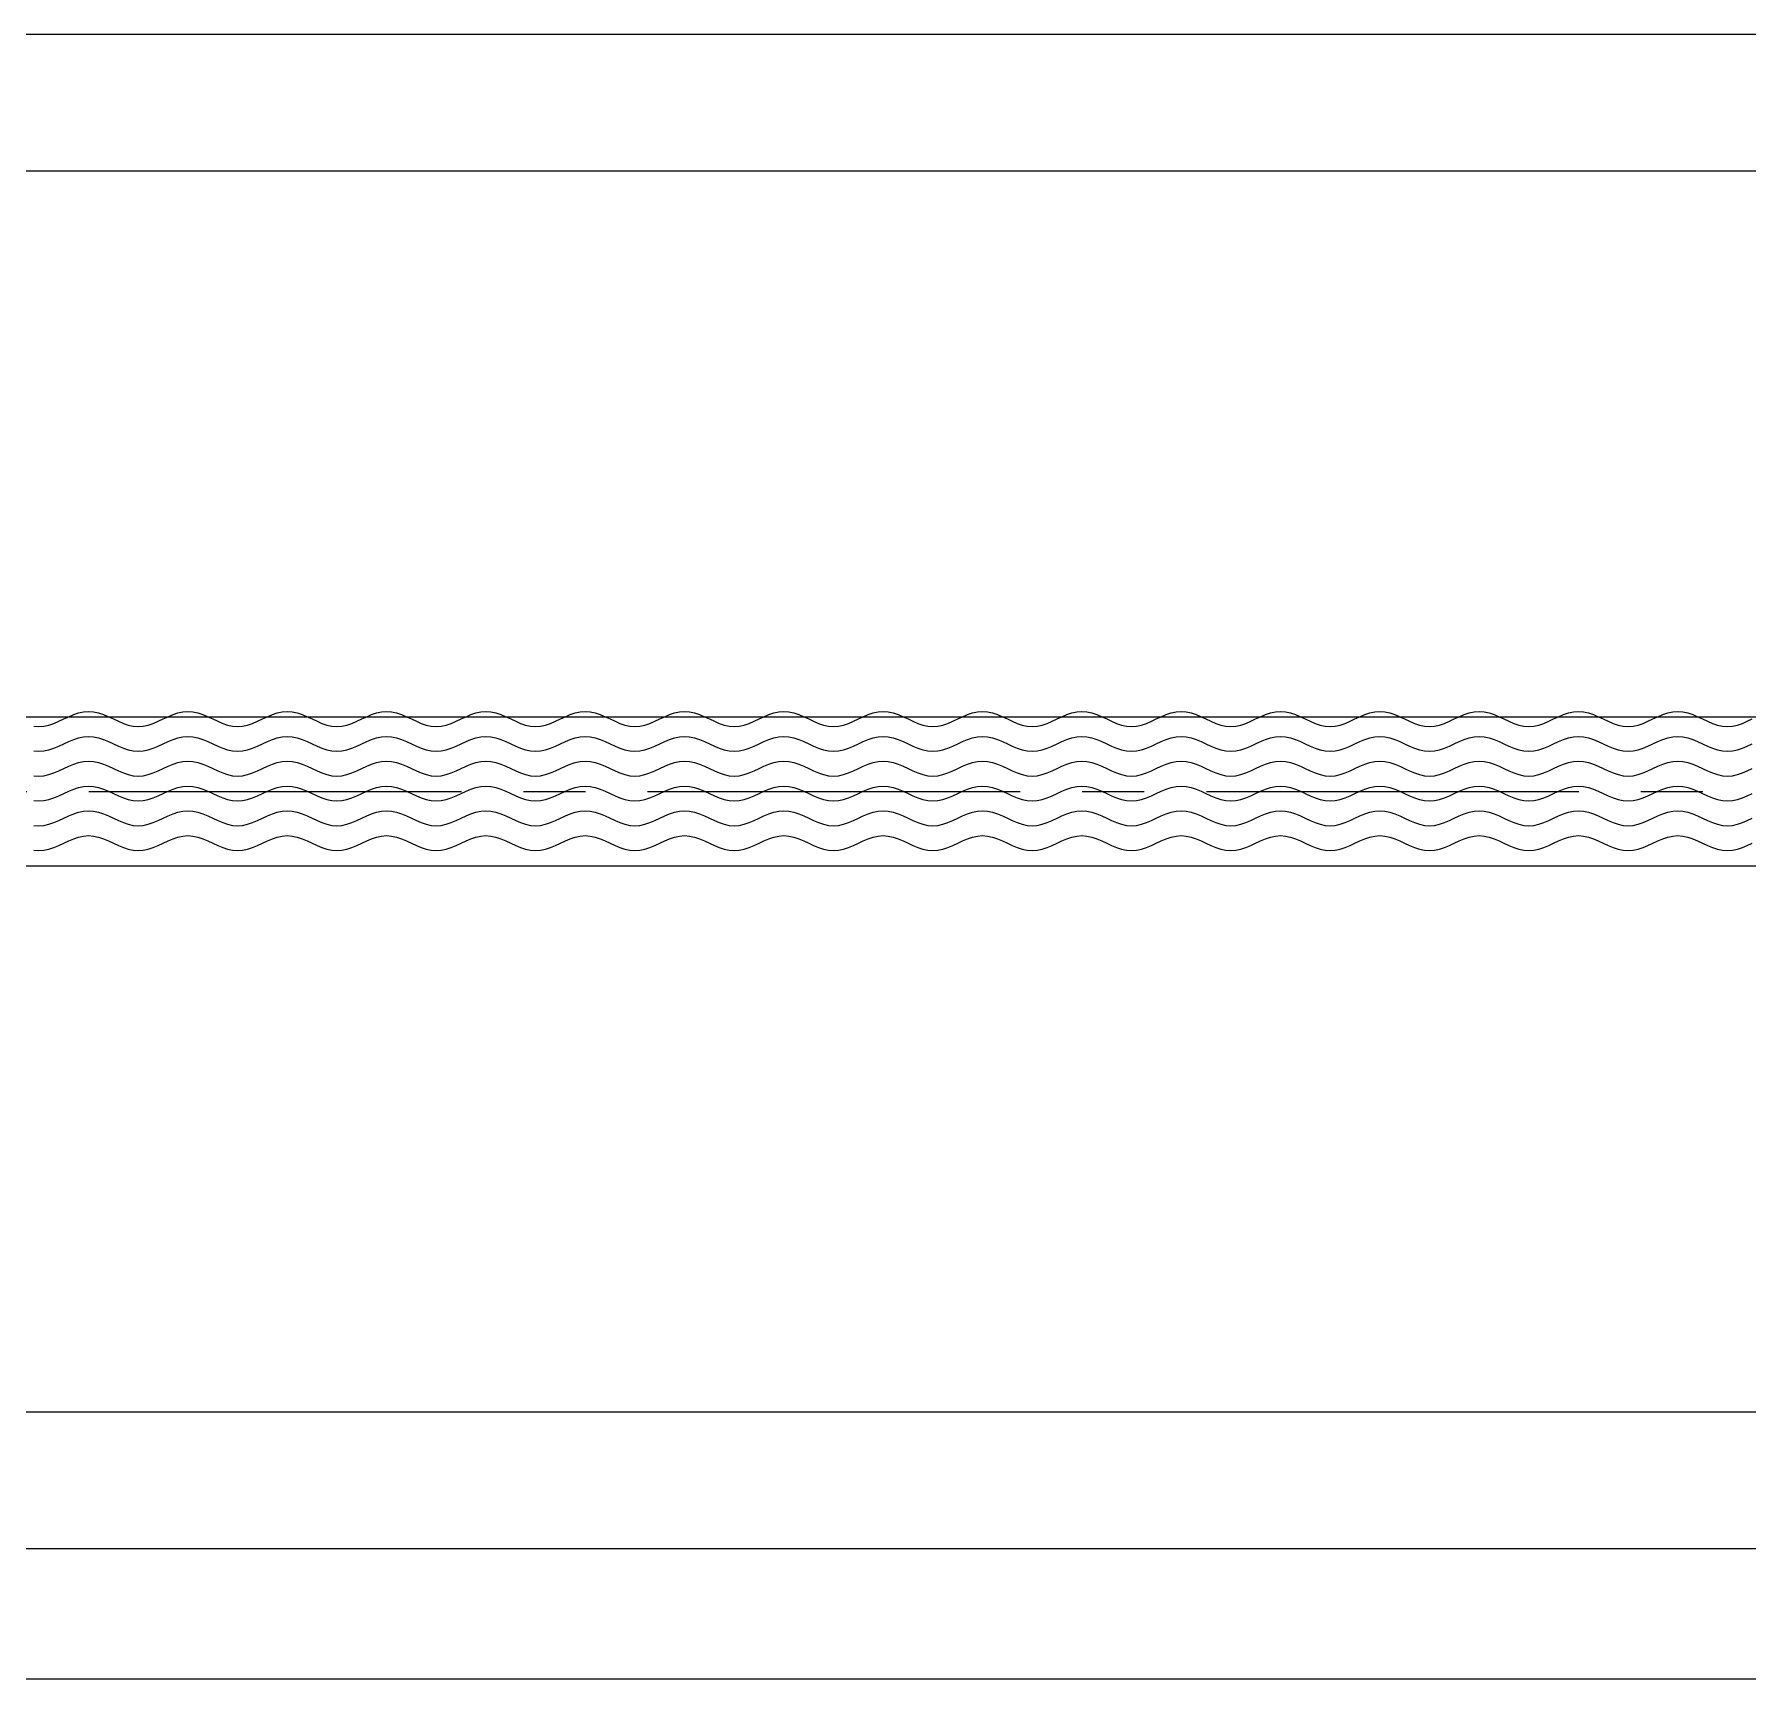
# Model space of a CAD drawing. Header units: millimetres. Extents: x -37 to 615, y -48 to 413.
# Drawn here: x 126.6 to 195.6, y 111.3 to 177.6 of the extents above; entities that cross this region are included whole.
import ezdxf

# ---------------------------------------------------------------- set-up
doc = ezdxf.new("R2010")
doc.units = ezdxf.units.MM
doc.linetypes.add('CENTER2', pattern=[1.125, 0.75, -0.125, 0.125, -0.125])

msp = doc.modelspace()

# ---------------------------------------------------------------- linework, layer by layer
at = {"color": 0}
for p, q in [((83.815, 177.585), (483.815, 177.585)), ((83.815, 172.085), (483.815, 172.085)), ((83.815, 150.085), (483.815, 150.085)), ((83.815, 144.085), (483.815, 144.085)), ((83.815, 122.085), (483.815, 122.085)), ((83.815, 116.585), (483.815, 116.585)), ((83.815, 111.335), (483.815, 111.335))]:
    msp.add_line(p, q, dxfattribs=at)
at = {"color": 1, "linetype": 'CENTER2', "ltscale": 20}
msp.add_line((83.815, 147.085), (483.815, 147.085), dxfattribs=at)
at = {"color": 7}
for points in [[(126.6, 149.715), (126.8, 149.7), (127, 149.715), (127.2, 149.757), (127.4, 149.824), (127.6, 149.907), (127.8, 150), (128, 150.093), (128.2, 150.176), (128.4, 150.243), (128.6, 150.285), (128.8, 150.3), (129, 150.285), (129.2, 150.243), (129.4, 150.176), (129.6, 150.093), (129.8, 150), (130, 149.907), (130.2, 149.824), (130.4, 149.757), (130.6, 149.715), (130.8, 149.7), (131, 149.715), (131.2, 149.757), (131.4, 149.824), (131.6, 149.907), (131.8, 150), (132, 150.093), (132.2, 150.176), (132.4, 150.243), (132.6, 150.285), (132.8, 150.3), (133, 150.285), (133.2, 150.243), (133.4, 150.176), (133.6, 150.093), (133.8, 150), (134, 149.907), (134.2, 149.824), (134.4, 149.757), (134.6, 149.715), (134.8, 149.7), (135, 149.715), (135.2, 149.757), (135.4, 149.824), (135.6, 149.907), (135.8, 150), (136, 150.093), (136.2, 150.176), (136.4, 150.243), (136.6, 150.285), (136.8, 150.3), (137, 150.285), (137.2, 150.243), (137.4, 150.176), (137.6, 150.093), (137.8, 150), (138, 149.907), (138.2, 149.824), (138.4, 149.757), (138.6, 149.715), (138.8, 149.7), (139, 149.715), (139.2, 149.757), (139.4, 149.824), (139.6, 149.907), (139.8, 150), (140, 150.093), (140.2, 150.176), (140.4, 150.243), (140.6, 150.285), (140.8, 150.3), (141, 150.285), (141.2, 150.243), (141.4, 150.176), (141.6, 150.093), (141.8, 150), (142, 149.907), (142.2, 149.824), (142.4, 149.757), (142.6, 149.715), (142.8, 149.7), (143, 149.715), (143.2, 149.757), (143.4, 149.824), (143.6, 149.907), (143.8, 150), (144, 150.093), (144.2, 150.176), (144.4, 150.243), (144.6, 150.285), (144.8, 150.3), (145, 150.285), (145.2, 150.243), (145.4, 150.176), (145.6, 150.093), (145.8, 150), (146, 149.907), (146.2, 149.824), (146.4, 149.757), (146.6, 149.715), (146.8, 149.7), (147, 149.715), (147.2, 149.757), (147.4, 149.824), (147.6, 149.907), (147.8, 150), (148, 150.093), (148.2, 150.176), (148.4, 150.243), (148.6, 150.285), (148.8, 150.3), (149, 150.285), (149.2, 150.243), (149.4, 150.176), (149.6, 150.093), (149.8, 150), (150, 149.907), (150.2, 149.824), (150.4, 149.757), (150.6, 149.715), (150.8, 149.7), (151, 149.715), (151.2, 149.757), (151.4, 149.824), (151.6, 149.907), (151.8, 150), (152, 150.093), (152.2, 150.176), (152.4, 150.243), (152.6, 150.285), (152.8, 150.3), (153, 150.285), (153.2, 150.243), (153.4, 150.176), (153.6, 150.093), (153.8, 150), (154, 149.907), (154.2, 149.824), (154.4, 149.757), (154.6, 149.715), (154.8, 149.7), (155, 149.715), (155.2, 149.757), (155.4, 149.824), (155.6, 149.907), (155.8, 150), (156, 150.093), (156.2, 150.176), (156.4, 150.243), (156.6, 150.285), (156.8, 150.3), (157, 150.285), (157.2, 150.243), (157.4, 150.176), (157.6, 150.093), (157.8, 150), (158, 149.907), (158.2, 149.824), (158.4, 149.757), (158.6, 149.715), (158.8, 149.7), (159, 149.715), (159.2, 149.757), (159.4, 149.824), (159.6, 149.907), (159.8, 150), (160, 150.093), (160.2, 150.176), (160.4, 150.243), (160.6, 150.285), (160.8, 150.3), (161, 150.285), (161.2, 150.243), (161.4, 150.176), (161.6, 150.093), (161.8, 150), (162, 149.907), (162.2, 149.824), (162.4, 149.757), (162.6, 149.715), (162.8, 149.7), (163, 149.715), (163.2, 149.757), (163.4, 149.824), (163.6, 149.907), (163.8, 150), (164, 150.093), (164.2, 150.176), (164.4, 150.243), (164.6, 150.285), (164.8, 150.3), (165, 150.285), (165.2, 150.243), (165.4, 150.176), (165.6, 150.093), (165.8, 150), (166, 149.907), (166.2, 149.824), (166.4, 149.757), (166.6, 149.715), (166.8, 149.7), (167, 149.715), (167.2, 149.757), (167.4, 149.824), (167.6, 149.907), (167.8, 150), (168, 150.093), (168.2, 150.176), (168.4, 150.243), (168.6, 150.285), (168.8, 150.3), (169, 150.285), (169.2, 150.243), (169.4, 150.176), (169.6, 150.093), (169.8, 150), (170, 149.907), (170.2, 149.824), (170.4, 149.757), (170.6, 149.715), (170.8, 149.7), (171, 149.715), (171.2, 149.757), (171.4, 149.824), (171.6, 149.907), (171.8, 150), (172, 150.093), (172.2, 150.176), (172.4, 150.243), (172.6, 150.285), (172.8, 150.3), (173, 150.285), (173.2, 150.243), (173.4, 150.176), (173.6, 150.093), (173.8, 150), (174, 149.907), (174.2, 149.824), (174.4, 149.757), (174.6, 149.715), (174.8, 149.7), (175, 149.715), (175.2, 149.757), (175.4, 149.824), (175.6, 149.907), (175.8, 150), (176, 150.093), (176.2, 150.176), (176.4, 150.243), (176.6, 150.285), (176.8, 150.3), (177, 150.285), (177.2, 150.243), (177.4, 150.176), (177.6, 150.093), (177.8, 150), (178, 149.907), (178.2, 149.824), (178.4, 149.757), (178.6, 149.715), (178.8, 149.7), (179, 149.715), (179.2, 149.757), (179.4, 149.824), (179.6, 149.907), (179.8, 150), (180, 150.093), (180.2, 150.176), (180.4, 150.243), (180.6, 150.285), (180.8, 150.3), (181, 150.285), (181.2, 150.243), (181.4, 150.176), (181.6, 150.093), (181.8, 150), (182, 149.907), (182.2, 149.824), (182.4, 149.757), (182.6, 149.715), (182.8, 149.7), (183, 149.715), (183.2, 149.757), (183.4, 149.824), (183.6, 149.907), (183.8, 150), (184, 150.093), (184.2, 150.176), (184.4, 150.243), (184.6, 150.285), (184.8, 150.3), (185, 150.285), (185.2, 150.243), (185.4, 150.176), (185.6, 150.093), (185.8, 150), (186, 149.907), (186.2, 149.824), (186.4, 149.757), (186.6, 149.715), (186.8, 149.7), (187, 149.715), (187.2, 149.757), (187.4, 149.824), (187.6, 149.907), (187.8, 150), (188, 150.093), (188.2, 150.176), (188.4, 150.243), (188.6, 150.285), (188.8, 150.3), (189, 150.285), (189.2, 150.243), (189.4, 150.176), (189.6, 150.093), (189.8, 150), (190, 149.907), (190.2, 149.824), (190.4, 149.757), (190.6, 149.715), (190.8, 149.7), (191, 149.715), (191.2, 149.757), (191.4, 149.824), (191.6, 149.907), (191.8, 150), (192, 150.093), (192.2, 150.176), (192.4, 150.243), (192.6, 150.285), (192.8, 150.3), (193, 150.285), (193.2, 150.243), (193.4, 150.176), (193.6, 150.093), (193.8, 150), (194, 149.907), (194.2, 149.824), (194.4, 149.757), (194.6, 149.715), (194.8, 149.7), (195, 149.715), (195.2, 149.757), (195.4, 149.824), (195.6, 149.907), (195.8, 150)], [(126.6, 148.715), (126.8, 148.7), (127, 148.715), (127.2, 148.757), (127.4, 148.824), (127.6, 148.907), (127.8, 149), (128, 149.093), (128.2, 149.176), (128.4, 149.243), (128.6, 149.285), (128.8, 149.3), (129, 149.285), (129.2, 149.243), (129.4, 149.176), (129.6, 149.093), (129.8, 149), (130, 148.907), (130.2, 148.824), (130.4, 148.757), (130.6, 148.715), (130.8, 148.7), (131, 148.715), (131.2, 148.757), (131.4, 148.824), (131.6, 148.907), (131.8, 149), (132, 149.093), (132.2, 149.176), (132.4, 149.243), (132.6, 149.285), (132.8, 149.3), (133, 149.285), (133.2, 149.243), (133.4, 149.176), (133.6, 149.093), (133.8, 149), (134, 148.907), (134.2, 148.824), (134.4, 148.757), (134.6, 148.715), (134.8, 148.7), (135, 148.715), (135.2, 148.757), (135.4, 148.824), (135.6, 148.907), (135.8, 149), (136, 149.093), (136.2, 149.176), (136.4, 149.243), (136.6, 149.285), (136.8, 149.3), (137, 149.285), (137.2, 149.243), (137.4, 149.176), (137.6, 149.093), (137.8, 149), (138, 148.907), (138.2, 148.824), (138.4, 148.757), (138.6, 148.715), (138.8, 148.7), (139, 148.715), (139.2, 148.757), (139.4, 148.824), (139.6, 148.907), (139.8, 149), (140, 149.093), (140.2, 149.176), (140.4, 149.243), (140.6, 149.285), (140.8, 149.3), (141, 149.285), (141.2, 149.243), (141.4, 149.176), (141.6, 149.093), (141.8, 149), (142, 148.907), (142.2, 148.824), (142.4, 148.757), (142.6, 148.715), (142.8, 148.7), (143, 148.715), (143.2, 148.757), (143.4, 148.824), (143.6, 148.907), (143.8, 149), (144, 149.093), (144.2, 149.176), (144.4, 149.243), (144.6, 149.285), (144.8, 149.3), (145, 149.285), (145.2, 149.243), (145.4, 149.176), (145.6, 149.093), (145.8, 149), (146, 148.907), (146.2, 148.824), (146.4, 148.757), (146.6, 148.715), (146.8, 148.7), (147, 148.715), (147.2, 148.757), (147.4, 148.824), (147.6, 148.907), (147.8, 149), (148, 149.093), (148.2, 149.176), (148.4, 149.243), (148.6, 149.285), (148.8, 149.3), (149, 149.285), (149.2, 149.243), (149.4, 149.176), (149.6, 149.093), (149.8, 149), (150, 148.907), (150.2, 148.824), (150.4, 148.757), (150.6, 148.715), (150.8, 148.7), (151, 148.715), (151.2, 148.757), (151.4, 148.824), (151.6, 148.907), (151.8, 149), (152, 149.093), (152.2, 149.176), (152.4, 149.243), (152.6, 149.285), (152.8, 149.3), (153, 149.285), (153.2, 149.243), (153.4, 149.176), (153.6, 149.093), (153.8, 149), (154, 148.907), (154.2, 148.824), (154.4, 148.757), (154.6, 148.715), (154.8, 148.7), (155, 148.715), (155.2, 148.757), (155.4, 148.824), (155.6, 148.907), (155.8, 149), (156, 149.093), (156.2, 149.176), (156.4, 149.243), (156.6, 149.285), (156.8, 149.3), (157, 149.285), (157.2, 149.243), (157.4, 149.176), (157.6, 149.093), (157.8, 149), (158, 148.907), (158.2, 148.824), (158.4, 148.757), (158.6, 148.715), (158.8, 148.7), (159, 148.715), (159.2, 148.757), (159.4, 148.824), (159.6, 148.907), (159.8, 149), (160, 149.093), (160.2, 149.176), (160.4, 149.243), (160.6, 149.285), (160.8, 149.3), (161, 149.285), (161.2, 149.243), (161.4, 149.176), (161.6, 149.093), (161.8, 149), (162, 148.907), (162.2, 148.824), (162.4, 148.757), (162.6, 148.715), (162.8, 148.7), (163, 148.715), (163.2, 148.757), (163.4, 148.824), (163.6, 148.907), (163.8, 149), (164, 149.093), (164.2, 149.176), (164.4, 149.243), (164.6, 149.285), (164.8, 149.3), (165, 149.285), (165.2, 149.243), (165.4, 149.176), (165.6, 149.093), (165.8, 149), (166, 148.907), (166.2, 148.824), (166.4, 148.757), (166.6, 148.715), (166.8, 148.7), (167, 148.715), (167.2, 148.757), (167.4, 148.824), (167.6, 148.907), (167.8, 149), (168, 149.093), (168.2, 149.176), (168.4, 149.243), (168.6, 149.285), (168.8, 149.3), (169, 149.285), (169.2, 149.243), (169.4, 149.176), (169.6, 149.093), (169.8, 149), (170, 148.907), (170.2, 148.824), (170.4, 148.757), (170.6, 148.715), (170.8, 148.7), (171, 148.715), (171.2, 148.757), (171.4, 148.824), (171.6, 148.907), (171.8, 149), (172, 149.093), (172.2, 149.176), (172.4, 149.243), (172.6, 149.285), (172.8, 149.3), (173, 149.285), (173.2, 149.243), (173.4, 149.176), (173.6, 149.093), (173.8, 149), (174, 148.907), (174.2, 148.824), (174.4, 148.757), (174.6, 148.715), (174.8, 148.7), (175, 148.715), (175.2, 148.757), (175.4, 148.824), (175.6, 148.907), (175.8, 149), (176, 149.093), (176.2, 149.176), (176.4, 149.243), (176.6, 149.285), (176.8, 149.3), (177, 149.285), (177.2, 149.243), (177.4, 149.176), (177.6, 149.093), (177.8, 149), (178, 148.907), (178.2, 148.824), (178.4, 148.757), (178.6, 148.715), (178.8, 148.7), (179, 148.715), (179.2, 148.757), (179.4, 148.824), (179.6, 148.907), (179.8, 149), (180, 149.093), (180.2, 149.176), (180.4, 149.243), (180.6, 149.285), (180.8, 149.3), (181, 149.285), (181.2, 149.243), (181.4, 149.176), (181.6, 149.093), (181.8, 149), (182, 148.907), (182.2, 148.824), (182.4, 148.757), (182.6, 148.715), (182.8, 148.7), (183, 148.715), (183.2, 148.757), (183.4, 148.824), (183.6, 148.907), (183.8, 149), (184, 149.093), (184.2, 149.176), (184.4, 149.243), (184.6, 149.285), (184.8, 149.3), (185, 149.285), (185.2, 149.243), (185.4, 149.176), (185.6, 149.093), (185.8, 149), (186, 148.907), (186.2, 148.824), (186.4, 148.757), (186.6, 148.715), (186.8, 148.7), (187, 148.715), (187.2, 148.757), (187.4, 148.824), (187.6, 148.907), (187.8, 149), (188, 149.093), (188.2, 149.176), (188.4, 149.243), (188.6, 149.285), (188.8, 149.3), (189, 149.285), (189.2, 149.243), (189.4, 149.176), (189.6, 149.093), (189.8, 149), (190, 148.907), (190.2, 148.824), (190.4, 148.757), (190.6, 148.715), (190.8, 148.7), (191, 148.715), (191.2, 148.757), (191.4, 148.824), (191.6, 148.907), (191.8, 149), (192, 149.093), (192.2, 149.176), (192.4, 149.243), (192.6, 149.285), (192.8, 149.3), (193, 149.285), (193.2, 149.243), (193.4, 149.176), (193.6, 149.093), (193.8, 149), (194, 148.907), (194.2, 148.824), (194.4, 148.757), (194.6, 148.715), (194.8, 148.7), (195, 148.715), (195.2, 148.757), (195.4, 148.824), (195.6, 148.907), (195.8, 149)], [(126.6, 147.715), (126.8, 147.7), (127, 147.715), (127.2, 147.757), (127.4, 147.824), (127.6, 147.907), (127.8, 148), (128, 148.093), (128.2, 148.176), (128.4, 148.243), (128.6, 148.285), (128.8, 148.3), (129, 148.285), (129.2, 148.243), (129.4, 148.176), (129.6, 148.093), (129.8, 148), (130, 147.907), (130.2, 147.824), (130.4, 147.757), (130.6, 147.715), (130.8, 147.7), (131, 147.715), (131.2, 147.757), (131.4, 147.824), (131.6, 147.907), (131.8, 148), (132, 148.093), (132.2, 148.176), (132.4, 148.243), (132.6, 148.285), (132.8, 148.3), (133, 148.285), (133.2, 148.243), (133.4, 148.176), (133.6, 148.093), (133.8, 148), (134, 147.907), (134.2, 147.824), (134.4, 147.757), (134.6, 147.715), (134.8, 147.7), (135, 147.715), (135.2, 147.757), (135.4, 147.824), (135.6, 147.907), (135.8, 148), (136, 148.093), (136.2, 148.176), (136.4, 148.243), (136.6, 148.285), (136.8, 148.3), (137, 148.285), (137.2, 148.243), (137.4, 148.176), (137.6, 148.093), (137.8, 148), (138, 147.907), (138.2, 147.824), (138.4, 147.757), (138.6, 147.715), (138.8, 147.7), (139, 147.715), (139.2, 147.757), (139.4, 147.824), (139.6, 147.907), (139.8, 148), (140, 148.093), (140.2, 148.176), (140.4, 148.243), (140.6, 148.285), (140.8, 148.3), (141, 148.285), (141.2, 148.243), (141.4, 148.176), (141.6, 148.093), (141.8, 148), (142, 147.907), (142.2, 147.824), (142.4, 147.757), (142.6, 147.715), (142.8, 147.7), (143, 147.715), (143.2, 147.757), (143.4, 147.824), (143.6, 147.907), (143.8, 148), (144, 148.093), (144.2, 148.176), (144.4, 148.243), (144.6, 148.285), (144.8, 148.3), (145, 148.285), (145.2, 148.243), (145.4, 148.176), (145.6, 148.093), (145.8, 148), (146, 147.907), (146.2, 147.824), (146.4, 147.757), (146.6, 147.715), (146.8, 147.7), (147, 147.715), (147.2, 147.757), (147.4, 147.824), (147.6, 147.907), (147.8, 148), (148, 148.093), (148.2, 148.176), (148.4, 148.243), (148.6, 148.285), (148.8, 148.3), (149, 148.285), (149.2, 148.243), (149.4, 148.176), (149.6, 148.093), (149.8, 148), (150, 147.907), (150.2, 147.824), (150.4, 147.757), (150.6, 147.715), (150.8, 147.7), (151, 147.715), (151.2, 147.757), (151.4, 147.824), (151.6, 147.907), (151.8, 148), (152, 148.093), (152.2, 148.176), (152.4, 148.243), (152.6, 148.285), (152.8, 148.3), (153, 148.285), (153.2, 148.243), (153.4, 148.176), (153.6, 148.093), (153.8, 148), (154, 147.907), (154.2, 147.824), (154.4, 147.757), (154.6, 147.715), (154.8, 147.7), (155, 147.715), (155.2, 147.757), (155.4, 147.824), (155.6, 147.907), (155.8, 148), (156, 148.093), (156.2, 148.176), (156.4, 148.243), (156.6, 148.285), (156.8, 148.3), (157, 148.285), (157.2, 148.243), (157.4, 148.176), (157.6, 148.093), (157.8, 148), (158, 147.907), (158.2, 147.824), (158.4, 147.757), (158.6, 147.715), (158.8, 147.7), (159, 147.715), (159.2, 147.757), (159.4, 147.824), (159.6, 147.907), (159.8, 148), (160, 148.093), (160.2, 148.176), (160.4, 148.243), (160.6, 148.285), (160.8, 148.3), (161, 148.285), (161.2, 148.243), (161.4, 148.176), (161.6, 148.093), (161.8, 148), (162, 147.907), (162.2, 147.824), (162.4, 147.757), (162.6, 147.715), (162.8, 147.7), (163, 147.715), (163.2, 147.757), (163.4, 147.824), (163.6, 147.907), (163.8, 148), (164, 148.093), (164.2, 148.176), (164.4, 148.243), (164.6, 148.285), (164.8, 148.3), (165, 148.285), (165.2, 148.243), (165.4, 148.176), (165.6, 148.093), (165.8, 148), (166, 147.907), (166.2, 147.824), (166.4, 147.757), (166.6, 147.715), (166.8, 147.7), (167, 147.715), (167.2, 147.757), (167.4, 147.824), (167.6, 147.907), (167.8, 148), (168, 148.093), (168.2, 148.176), (168.4, 148.243), (168.6, 148.285), (168.8, 148.3), (169, 148.285), (169.2, 148.243), (169.4, 148.176), (169.6, 148.093), (169.8, 148), (170, 147.907), (170.2, 147.824), (170.4, 147.757), (170.6, 147.715), (170.8, 147.7), (171, 147.715), (171.2, 147.757), (171.4, 147.824), (171.6, 147.907), (171.8, 148), (172, 148.093), (172.2, 148.176), (172.4, 148.243), (172.6, 148.285), (172.8, 148.3), (173, 148.285), (173.2, 148.243), (173.4, 148.176), (173.6, 148.093), (173.8, 148), (174, 147.907), (174.2, 147.824), (174.4, 147.757), (174.6, 147.715), (174.8, 147.7), (175, 147.715), (175.2, 147.757), (175.4, 147.824), (175.6, 147.907), (175.8, 148), (176, 148.093), (176.2, 148.176), (176.4, 148.243), (176.6, 148.285), (176.8, 148.3), (177, 148.285), (177.2, 148.243), (177.4, 148.176), (177.6, 148.093), (177.8, 148), (178, 147.907), (178.2, 147.824), (178.4, 147.757), (178.6, 147.715), (178.8, 147.7), (179, 147.715), (179.2, 147.757), (179.4, 147.824), (179.6, 147.907), (179.8, 148), (180, 148.093), (180.2, 148.176), (180.4, 148.243), (180.6, 148.285), (180.8, 148.3), (181, 148.285), (181.2, 148.243), (181.4, 148.176), (181.6, 148.093), (181.8, 148), (182, 147.907), (182.2, 147.824), (182.4, 147.757), (182.6, 147.715), (182.8, 147.7), (183, 147.715), (183.2, 147.757), (183.4, 147.824), (183.6, 147.907), (183.8, 148), (184, 148.093), (184.2, 148.176), (184.4, 148.243), (184.6, 148.285), (184.8, 148.3), (185, 148.285), (185.2, 148.243), (185.4, 148.176), (185.6, 148.093), (185.8, 148), (186, 147.907), (186.2, 147.824), (186.4, 147.757), (186.6, 147.715), (186.8, 147.7), (187, 147.715), (187.2, 147.757), (187.4, 147.824), (187.6, 147.907), (187.8, 148), (188, 148.093), (188.2, 148.176), (188.4, 148.243), (188.6, 148.285), (188.8, 148.3), (189, 148.285), (189.2, 148.243), (189.4, 148.176), (189.6, 148.093), (189.8, 148), (190, 147.907), (190.2, 147.824), (190.4, 147.757), (190.6, 147.715), (190.8, 147.7), (191, 147.715), (191.2, 147.757), (191.4, 147.824), (191.6, 147.907), (191.8, 148), (192, 148.093), (192.2, 148.176), (192.4, 148.243), (192.6, 148.285), (192.8, 148.3), (193, 148.285), (193.2, 148.243), (193.4, 148.176), (193.6, 148.093), (193.8, 148), (194, 147.907), (194.2, 147.824), (194.4, 147.757), (194.6, 147.715), (194.8, 147.7), (195, 147.715), (195.2, 147.757), (195.4, 147.824), (195.6, 147.907), (195.8, 148)], [(126.6, 146.715), (126.8, 146.7), (127, 146.715), (127.2, 146.757), (127.4, 146.824), (127.6, 146.907), (127.8, 147), (128, 147.093), (128.2, 147.176), (128.4, 147.243), (128.6, 147.285), (128.8, 147.3), (129, 147.285), (129.2, 147.243), (129.4, 147.176), (129.6, 147.093), (129.8, 147), (130, 146.907), (130.2, 146.824), (130.4, 146.757), (130.6, 146.715), (130.8, 146.7), (131, 146.715), (131.2, 146.757), (131.4, 146.824), (131.6, 146.907), (131.8, 147), (132, 147.093), (132.2, 147.176), (132.4, 147.243), (132.6, 147.285), (132.8, 147.3), (133, 147.285), (133.2, 147.243), (133.4, 147.176), (133.6, 147.093), (133.8, 147), (134, 146.907), (134.2, 146.824), (134.4, 146.757), (134.6, 146.715), (134.8, 146.7), (135, 146.715), (135.2, 146.757), (135.4, 146.824), (135.6, 146.907), (135.8, 147), (136, 147.093), (136.2, 147.176), (136.4, 147.243), (136.6, 147.285), (136.8, 147.3), (137, 147.285), (137.2, 147.243), (137.4, 147.176), (137.6, 147.093), (137.8, 147), (138, 146.907), (138.2, 146.824), (138.4, 146.757), (138.6, 146.715), (138.8, 146.7), (139, 146.715), (139.2, 146.757), (139.4, 146.824), (139.6, 146.907), (139.8, 147), (140, 147.093), (140.2, 147.176), (140.4, 147.243), (140.6, 147.285), (140.8, 147.3), (141, 147.285), (141.2, 147.243), (141.4, 147.176), (141.6, 147.093), (141.8, 147), (142, 146.907), (142.2, 146.824), (142.4, 146.757), (142.6, 146.715), (142.8, 146.7), (143, 146.715), (143.2, 146.757), (143.4, 146.824), (143.6, 146.907), (143.8, 147), (144, 147.093), (144.2, 147.176), (144.4, 147.243), (144.6, 147.285), (144.8, 147.3), (145, 147.285), (145.2, 147.243), (145.4, 147.176), (145.6, 147.093), (145.8, 147), (146, 146.907), (146.2, 146.824), (146.4, 146.757), (146.6, 146.715), (146.8, 146.7), (147, 146.715), (147.2, 146.757), (147.4, 146.824), (147.6, 146.907), (147.8, 147), (148, 147.093), (148.2, 147.176), (148.4, 147.243), (148.6, 147.285), (148.8, 147.3), (149, 147.285), (149.2, 147.243), (149.4, 147.176), (149.6, 147.093), (149.8, 147), (150, 146.907), (150.2, 146.824), (150.4, 146.757), (150.6, 146.715), (150.8, 146.7), (151, 146.715), (151.2, 146.757), (151.4, 146.824), (151.6, 146.907), (151.8, 147), (152, 147.093), (152.2, 147.176), (152.4, 147.243), (152.6, 147.285), (152.8, 147.3), (153, 147.285), (153.2, 147.243), (153.4, 147.176), (153.6, 147.093), (153.8, 147), (154, 146.907), (154.2, 146.824), (154.4, 146.757), (154.6, 146.715), (154.8, 146.7), (155, 146.715), (155.2, 146.757), (155.4, 146.824), (155.6, 146.907), (155.8, 147), (156, 147.093), (156.2, 147.176), (156.4, 147.243), (156.6, 147.285), (156.8, 147.3), (157, 147.285), (157.2, 147.243), (157.4, 147.176), (157.6, 147.093), (157.8, 147), (158, 146.907), (158.2, 146.824), (158.4, 146.757), (158.6, 146.715), (158.8, 146.7), (159, 146.715), (159.2, 146.757), (159.4, 146.824), (159.6, 146.907), (159.8, 147), (160, 147.093), (160.2, 147.176), (160.4, 147.243), (160.6, 147.285), (160.8, 147.3), (161, 147.285), (161.2, 147.243), (161.4, 147.176), (161.6, 147.093), (161.8, 147), (162, 146.907), (162.2, 146.824), (162.4, 146.757), (162.6, 146.715), (162.8, 146.7), (163, 146.715), (163.2, 146.757), (163.4, 146.824), (163.6, 146.907), (163.8, 147), (164, 147.093), (164.2, 147.176), (164.4, 147.243), (164.6, 147.285), (164.8, 147.3), (165, 147.285), (165.2, 147.243), (165.4, 147.176), (165.6, 147.093), (165.8, 147), (166, 146.907), (166.2, 146.824), (166.4, 146.757), (166.6, 146.715), (166.8, 146.7), (167, 146.715), (167.2, 146.757), (167.4, 146.824), (167.6, 146.907), (167.8, 147), (168, 147.093), (168.2, 147.176), (168.4, 147.243), (168.6, 147.285), (168.8, 147.3), (169, 147.285), (169.2, 147.243), (169.4, 147.176), (169.6, 147.093), (169.8, 147), (170, 146.907), (170.2, 146.824), (170.4, 146.757), (170.6, 146.715), (170.8, 146.7), (171, 146.715), (171.2, 146.757), (171.4, 146.824), (171.6, 146.907), (171.8, 147), (172, 147.093), (172.2, 147.176), (172.4, 147.243), (172.6, 147.285), (172.8, 147.3), (173, 147.285), (173.2, 147.243), (173.4, 147.176), (173.6, 147.093), (173.8, 147), (174, 146.907), (174.2, 146.824), (174.4, 146.757), (174.6, 146.715), (174.8, 146.7), (175, 146.715), (175.2, 146.757), (175.4, 146.824), (175.6, 146.907), (175.8, 147), (176, 147.093), (176.2, 147.176), (176.4, 147.243), (176.6, 147.285), (176.8, 147.3), (177, 147.285), (177.2, 147.243), (177.4, 147.176), (177.6, 147.093), (177.8, 147), (178, 146.907), (178.2, 146.824), (178.4, 146.757), (178.6, 146.715), (178.8, 146.7), (179, 146.715), (179.2, 146.757), (179.4, 146.824), (179.6, 146.907), (179.8, 147), (180, 147.093), (180.2, 147.176), (180.4, 147.243), (180.6, 147.285), (180.8, 147.3), (181, 147.285), (181.2, 147.243), (181.4, 147.176), (181.6, 147.093), (181.8, 147), (182, 146.907), (182.2, 146.824), (182.4, 146.757), (182.6, 146.715), (182.8, 146.7), (183, 146.715), (183.2, 146.757), (183.4, 146.824), (183.6, 146.907), (183.8, 147), (184, 147.093), (184.2, 147.176), (184.4, 147.243), (184.6, 147.285), (184.8, 147.3), (185, 147.285), (185.2, 147.243), (185.4, 147.176), (185.6, 147.093), (185.8, 147), (186, 146.907), (186.2, 146.824), (186.4, 146.757), (186.6, 146.715), (186.8, 146.7), (187, 146.715), (187.2, 146.757), (187.4, 146.824), (187.6, 146.907), (187.8, 147), (188, 147.093), (188.2, 147.176), (188.4, 147.243), (188.6, 147.285), (188.8, 147.3), (189, 147.285), (189.2, 147.243), (189.4, 147.176), (189.6, 147.093), (189.8, 147), (190, 146.907), (190.2, 146.824), (190.4, 146.757), (190.6, 146.715), (190.8, 146.7), (191, 146.715), (191.2, 146.757), (191.4, 146.824), (191.6, 146.907), (191.8, 147), (192, 147.093), (192.2, 147.176), (192.4, 147.243), (192.6, 147.285), (192.8, 147.3), (193, 147.285), (193.2, 147.243), (193.4, 147.176), (193.6, 147.093), (193.8, 147), (194, 146.907), (194.2, 146.824), (194.4, 146.757), (194.6, 146.715), (194.8, 146.7), (195, 146.715), (195.2, 146.757), (195.4, 146.824), (195.6, 146.907), (195.8, 147)], [(126.6, 145.715), (126.8, 145.7), (127, 145.715), (127.2, 145.757), (127.4, 145.824), (127.6, 145.907), (127.8, 146), (128, 146.093), (128.2, 146.176), (128.4, 146.243), (128.6, 146.285), (128.8, 146.3), (129, 146.285), (129.2, 146.243), (129.4, 146.176), (129.6, 146.093), (129.8, 146), (130, 145.907), (130.2, 145.824), (130.4, 145.757), (130.6, 145.715), (130.8, 145.7), (131, 145.715), (131.2, 145.757), (131.4, 145.824), (131.6, 145.907), (131.8, 146), (132, 146.093), (132.2, 146.176), (132.4, 146.243), (132.6, 146.285), (132.8, 146.3), (133, 146.285), (133.2, 146.243), (133.4, 146.176), (133.6, 146.093), (133.8, 146), (134, 145.907), (134.2, 145.824), (134.4, 145.757), (134.6, 145.715), (134.8, 145.7), (135, 145.715), (135.2, 145.757), (135.4, 145.824), (135.6, 145.907), (135.8, 146), (136, 146.093), (136.2, 146.176), (136.4, 146.243), (136.6, 146.285), (136.8, 146.3), (137, 146.285), (137.2, 146.243), (137.4, 146.176), (137.6, 146.093), (137.8, 146), (138, 145.907), (138.2, 145.824), (138.4, 145.757), (138.6, 145.715), (138.8, 145.7), (139, 145.715), (139.2, 145.757), (139.4, 145.824), (139.6, 145.907), (139.8, 146), (140, 146.093), (140.2, 146.176), (140.4, 146.243), (140.6, 146.285), (140.8, 146.3), (141, 146.285), (141.2, 146.243), (141.4, 146.176), (141.6, 146.093), (141.8, 146), (142, 145.907), (142.2, 145.824), (142.4, 145.757), (142.6, 145.715), (142.8, 145.7), (143, 145.715), (143.2, 145.757), (143.4, 145.824), (143.6, 145.907), (143.8, 146), (144, 146.093), (144.2, 146.176), (144.4, 146.243), (144.6, 146.285), (144.8, 146.3), (145, 146.285), (145.2, 146.243), (145.4, 146.176), (145.6, 146.093), (145.8, 146), (146, 145.907), (146.2, 145.824), (146.4, 145.757), (146.6, 145.715), (146.8, 145.7), (147, 145.715), (147.2, 145.757), (147.4, 145.824), (147.6, 145.907), (147.8, 146), (148, 146.093), (148.2, 146.176), (148.4, 146.243), (148.6, 146.285), (148.8, 146.3), (149, 146.285), (149.2, 146.243), (149.4, 146.176), (149.6, 146.093), (149.8, 146), (150, 145.907), (150.2, 145.824), (150.4, 145.757), (150.6, 145.715), (150.8, 145.7), (151, 145.715), (151.2, 145.757), (151.4, 145.824), (151.6, 145.907), (151.8, 146), (152, 146.093), (152.2, 146.176), (152.4, 146.243), (152.6, 146.285), (152.8, 146.3), (153, 146.285), (153.2, 146.243), (153.4, 146.176), (153.6, 146.093), (153.8, 146), (154, 145.907), (154.2, 145.824), (154.4, 145.757), (154.6, 145.715), (154.8, 145.7), (155, 145.715), (155.2, 145.757), (155.4, 145.824), (155.6, 145.907), (155.8, 146), (156, 146.093), (156.2, 146.176), (156.4, 146.243), (156.6, 146.285), (156.8, 146.3), (157, 146.285), (157.2, 146.243), (157.4, 146.176), (157.6, 146.093), (157.8, 146), (158, 145.907), (158.2, 145.824), (158.4, 145.757), (158.6, 145.715), (158.8, 145.7), (159, 145.715), (159.2, 145.757), (159.4, 145.824), (159.6, 145.907), (159.8, 146), (160, 146.093), (160.2, 146.176), (160.4, 146.243), (160.6, 146.285), (160.8, 146.3), (161, 146.285), (161.2, 146.243), (161.4, 146.176), (161.6, 146.093), (161.8, 146), (162, 145.907), (162.2, 145.824), (162.4, 145.757), (162.6, 145.715), (162.8, 145.7), (163, 145.715), (163.2, 145.757), (163.4, 145.824), (163.6, 145.907), (163.8, 146), (164, 146.093), (164.2, 146.176), (164.4, 146.243), (164.6, 146.285), (164.8, 146.3), (165, 146.285), (165.2, 146.243), (165.4, 146.176), (165.6, 146.093), (165.8, 146), (166, 145.907), (166.2, 145.824), (166.4, 145.757), (166.6, 145.715), (166.8, 145.7), (167, 145.715), (167.2, 145.757), (167.4, 145.824), (167.6, 145.907), (167.8, 146), (168, 146.093), (168.2, 146.176), (168.4, 146.243), (168.6, 146.285), (168.8, 146.3), (169, 146.285), (169.2, 146.243), (169.4, 146.176), (169.6, 146.093), (169.8, 146), (170, 145.907), (170.2, 145.824), (170.4, 145.757), (170.6, 145.715), (170.8, 145.7), (171, 145.715), (171.2, 145.757), (171.4, 145.824), (171.6, 145.907), (171.8, 146), (172, 146.093), (172.2, 146.176), (172.4, 146.243), (172.6, 146.285), (172.8, 146.3), (173, 146.285), (173.2, 146.243), (173.4, 146.176), (173.6, 146.093), (173.8, 146), (174, 145.907), (174.2, 145.824), (174.4, 145.757), (174.6, 145.715), (174.8, 145.7), (175, 145.715), (175.2, 145.757), (175.4, 145.824), (175.6, 145.907), (175.8, 146), (176, 146.093), (176.2, 146.176), (176.4, 146.243), (176.6, 146.285), (176.8, 146.3), (177, 146.285), (177.2, 146.243), (177.4, 146.176), (177.6, 146.093), (177.8, 146), (178, 145.907), (178.2, 145.824), (178.4, 145.757), (178.6, 145.715), (178.8, 145.7), (179, 145.715), (179.2, 145.757), (179.4, 145.824), (179.6, 145.907), (179.8, 146), (180, 146.093), (180.2, 146.176), (180.4, 146.243), (180.6, 146.285), (180.8, 146.3), (181, 146.285), (181.2, 146.243), (181.4, 146.176), (181.6, 146.093), (181.8, 146), (182, 145.907), (182.2, 145.824), (182.4, 145.757), (182.6, 145.715), (182.8, 145.7), (183, 145.715), (183.2, 145.757), (183.4, 145.824), (183.6, 145.907), (183.8, 146), (184, 146.093), (184.2, 146.176), (184.4, 146.243), (184.6, 146.285), (184.8, 146.3), (185, 146.285), (185.2, 146.243), (185.4, 146.176), (185.6, 146.093), (185.8, 146), (186, 145.907), (186.2, 145.824), (186.4, 145.757), (186.6, 145.715), (186.8, 145.7), (187, 145.715), (187.2, 145.757), (187.4, 145.824), (187.6, 145.907), (187.8, 146), (188, 146.093), (188.2, 146.176), (188.4, 146.243), (188.6, 146.285), (188.8, 146.3), (189, 146.285), (189.2, 146.243), (189.4, 146.176), (189.6, 146.093), (189.8, 146), (190, 145.907), (190.2, 145.824), (190.4, 145.757), (190.6, 145.715), (190.8, 145.7), (191, 145.715), (191.2, 145.757), (191.4, 145.824), (191.6, 145.907), (191.8, 146), (192, 146.093), (192.2, 146.176), (192.4, 146.243), (192.6, 146.285), (192.8, 146.3), (193, 146.285), (193.2, 146.243), (193.4, 146.176), (193.6, 146.093), (193.8, 146), (194, 145.907), (194.2, 145.824), (194.4, 145.757), (194.6, 145.715), (194.8, 145.7), (195, 145.715), (195.2, 145.757), (195.4, 145.824), (195.6, 145.907), (195.8, 146)], [(126.6, 144.715), (126.8, 144.7), (127, 144.715), (127.2, 144.757), (127.4, 144.824), (127.6, 144.907), (127.8, 145), (128, 145.093), (128.2, 145.176), (128.4, 145.243), (128.6, 145.285), (128.8, 145.3), (129, 145.285), (129.2, 145.243), (129.4, 145.176), (129.6, 145.093), (129.8, 145), (130, 144.907), (130.2, 144.824), (130.4, 144.757), (130.6, 144.715), (130.8, 144.7), (131, 144.715), (131.2, 144.757), (131.4, 144.824), (131.6, 144.907), (131.8, 145), (132, 145.093), (132.2, 145.176), (132.4, 145.243), (132.6, 145.285), (132.8, 145.3), (133, 145.285), (133.2, 145.243), (133.4, 145.176), (133.6, 145.093), (133.8, 145), (134, 144.907), (134.2, 144.824), (134.4, 144.757), (134.6, 144.715), (134.8, 144.7), (135, 144.715), (135.2, 144.757), (135.4, 144.824), (135.6, 144.907), (135.8, 145), (136, 145.093), (136.2, 145.176), (136.4, 145.243), (136.6, 145.285), (136.8, 145.3), (137, 145.285), (137.2, 145.243), (137.4, 145.176), (137.6, 145.093), (137.8, 145), (138, 144.907), (138.2, 144.824), (138.4, 144.757), (138.6, 144.715), (138.8, 144.7), (139, 144.715), (139.2, 144.757), (139.4, 144.824), (139.6, 144.907), (139.8, 145), (140, 145.093), (140.2, 145.176), (140.4, 145.243), (140.6, 145.285), (140.8, 145.3), (141, 145.285), (141.2, 145.243), (141.4, 145.176), (141.6, 145.093), (141.8, 145), (142, 144.907), (142.2, 144.824), (142.4, 144.757), (142.6, 144.715), (142.8, 144.7), (143, 144.715), (143.2, 144.757), (143.4, 144.824), (143.6, 144.907), (143.8, 145), (144, 145.093), (144.2, 145.176), (144.4, 145.243), (144.6, 145.285), (144.8, 145.3), (145, 145.285), (145.2, 145.243), (145.4, 145.176), (145.6, 145.093), (145.8, 145), (146, 144.907), (146.2, 144.824), (146.4, 144.757), (146.6, 144.715), (146.8, 144.7), (147, 144.715), (147.2, 144.757), (147.4, 144.824), (147.6, 144.907), (147.8, 145), (148, 145.093), (148.2, 145.176), (148.4, 145.243), (148.6, 145.285), (148.8, 145.3), (149, 145.285), (149.2, 145.243), (149.4, 145.176), (149.6, 145.093), (149.8, 145), (150, 144.907), (150.2, 144.824), (150.4, 144.757), (150.6, 144.715), (150.8, 144.7), (151, 144.715), (151.2, 144.757), (151.4, 144.824), (151.6, 144.907), (151.8, 145), (152, 145.093), (152.2, 145.176), (152.4, 145.243), (152.6, 145.285), (152.8, 145.3), (153, 145.285), (153.2, 145.243), (153.4, 145.176), (153.6, 145.093), (153.8, 145), (154, 144.907), (154.2, 144.824), (154.4, 144.757), (154.6, 144.715), (154.8, 144.7), (155, 144.715), (155.2, 144.757), (155.4, 144.824), (155.6, 144.907), (155.8, 145), (156, 145.093), (156.2, 145.176), (156.4, 145.243), (156.6, 145.285), (156.8, 145.3), (157, 145.285), (157.2, 145.243), (157.4, 145.176), (157.6, 145.093), (157.8, 145), (158, 144.907), (158.2, 144.824), (158.4, 144.757), (158.6, 144.715), (158.8, 144.7), (159, 144.715), (159.2, 144.757), (159.4, 144.824), (159.6, 144.907), (159.8, 145), (160, 145.093), (160.2, 145.176), (160.4, 145.243), (160.6, 145.285), (160.8, 145.3), (161, 145.285), (161.2, 145.243), (161.4, 145.176), (161.6, 145.093), (161.8, 145), (162, 144.907), (162.2, 144.824), (162.4, 144.757), (162.6, 144.715), (162.8, 144.7), (163, 144.715), (163.2, 144.757), (163.4, 144.824), (163.6, 144.907), (163.8, 145), (164, 145.093), (164.2, 145.176), (164.4, 145.243), (164.6, 145.285), (164.8, 145.3), (165, 145.285), (165.2, 145.243), (165.4, 145.176), (165.6, 145.093), (165.8, 145), (166, 144.907), (166.2, 144.824), (166.4, 144.757), (166.6, 144.715), (166.8, 144.7), (167, 144.715), (167.2, 144.757), (167.4, 144.824), (167.6, 144.907), (167.8, 145), (168, 145.093), (168.2, 145.176), (168.4, 145.243), (168.6, 145.285), (168.8, 145.3), (169, 145.285), (169.2, 145.243), (169.4, 145.176), (169.6, 145.093), (169.8, 145), (170, 144.907), (170.2, 144.824), (170.4, 144.757), (170.6, 144.715), (170.8, 144.7), (171, 144.715), (171.2, 144.757), (171.4, 144.824), (171.6, 144.907), (171.8, 145), (172, 145.093), (172.2, 145.176), (172.4, 145.243), (172.6, 145.285), (172.8, 145.3), (173, 145.285), (173.2, 145.243), (173.4, 145.176), (173.6, 145.093), (173.8, 145), (174, 144.907), (174.2, 144.824), (174.4, 144.757), (174.6, 144.715), (174.8, 144.7), (175, 144.715), (175.2, 144.757), (175.4, 144.824), (175.6, 144.907), (175.8, 145), (176, 145.093), (176.2, 145.176), (176.4, 145.243), (176.6, 145.285), (176.8, 145.3), (177, 145.285), (177.2, 145.243), (177.4, 145.176), (177.6, 145.093), (177.8, 145), (178, 144.907), (178.2, 144.824), (178.4, 144.757), (178.6, 144.715), (178.8, 144.7), (179, 144.715), (179.2, 144.757), (179.4, 144.824), (179.6, 144.907), (179.8, 145), (180, 145.093), (180.2, 145.176), (180.4, 145.243), (180.6, 145.285), (180.8, 145.3), (181, 145.285), (181.2, 145.243), (181.4, 145.176), (181.6, 145.093), (181.8, 145), (182, 144.907), (182.2, 144.824), (182.4, 144.757), (182.6, 144.715), (182.8, 144.7), (183, 144.715), (183.2, 144.757), (183.4, 144.824), (183.6, 144.907), (183.8, 145), (184, 145.093), (184.2, 145.176), (184.4, 145.243), (184.6, 145.285), (184.8, 145.3), (185, 145.285), (185.2, 145.243), (185.4, 145.176), (185.6, 145.093), (185.8, 145), (186, 144.907), (186.2, 144.824), (186.4, 144.757), (186.6, 144.715), (186.8, 144.7), (187, 144.715), (187.2, 144.757), (187.4, 144.824), (187.6, 144.907), (187.8, 145), (188, 145.093), (188.2, 145.176), (188.4, 145.243), (188.6, 145.285), (188.8, 145.3), (189, 145.285), (189.2, 145.243), (189.4, 145.176), (189.6, 145.093), (189.8, 145), (190, 144.907), (190.2, 144.824), (190.4, 144.757), (190.6, 144.715), (190.8, 144.7), (191, 144.715), (191.2, 144.757), (191.4, 144.824), (191.6, 144.907), (191.8, 145), (192, 145.093), (192.2, 145.176), (192.4, 145.243), (192.6, 145.285), (192.8, 145.3), (193, 145.285), (193.2, 145.243), (193.4, 145.176), (193.6, 145.093), (193.8, 145), (194, 144.907), (194.2, 144.824), (194.4, 144.757), (194.6, 144.715), (194.8, 144.7), (195, 144.715), (195.2, 144.757), (195.4, 144.824), (195.6, 144.907), (195.8, 145)]]:
    msp.add_lwpolyline(points, dxfattribs=at)

doc.saveas('drawing.dxf')
